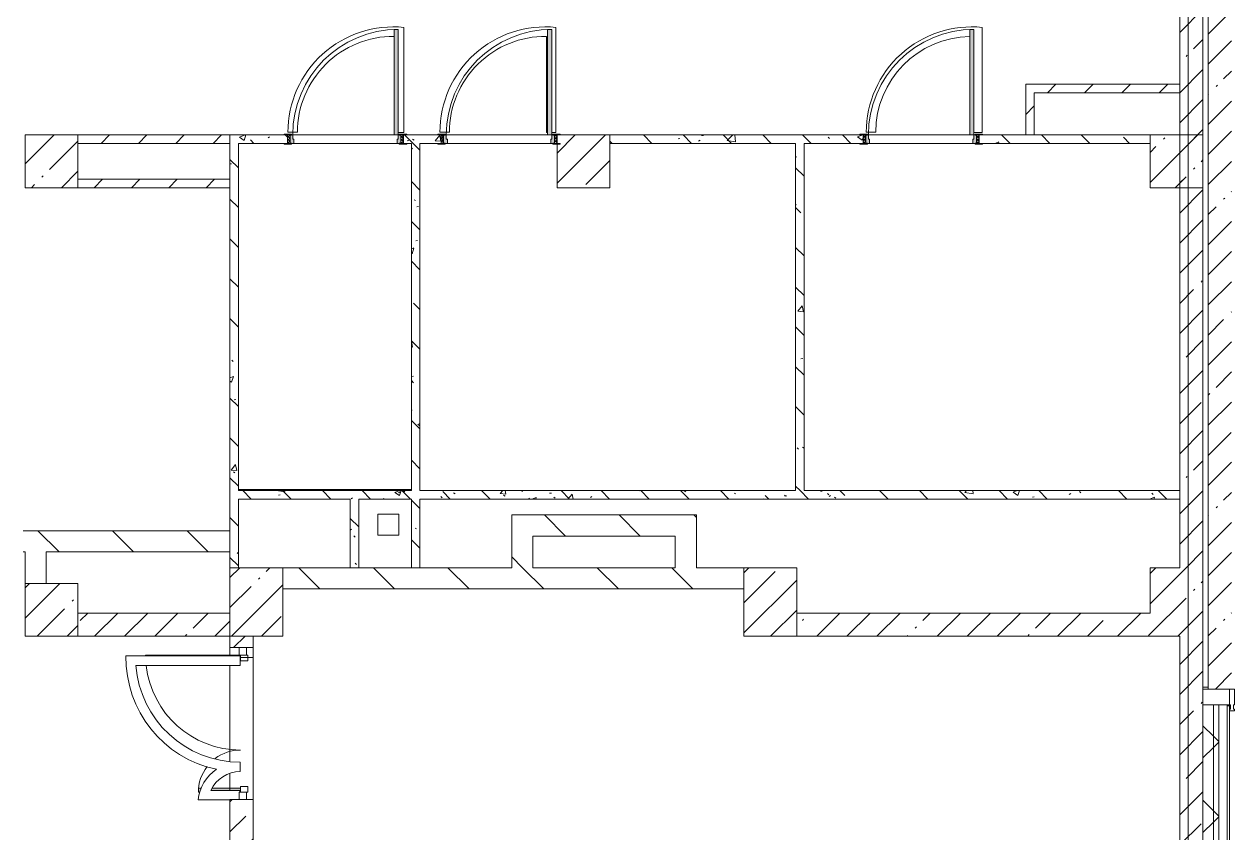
# Model space of a CAD drawing. Header units: millimetres. Extents: x -2911 to 185522, y -8553 to 29000.
# Drawn here: x 132042 to 143476, y 9037 to 16700 of the extents above; entities that cross this region are included whole.
import ezdxf

# ---------------------------------------------------------------- set-up
doc = ezdxf.new("R2010")
doc.units = ezdxf.units.MM
doc.linetypes.add('Осевая', pattern=[3175, 635, -476.25, 1587.5, -476.25])
for name, color, linetype, lineweight, true_color in [('A-DETL-GENF-3', 7, 'Continuous', 5, 0xaaaaaa), ('A-DOOR-2', 7, 'Continuous', 5, 0xaaaaaa), ('A-DOOR-3', 7, 'Continuous', 5, 0xe2e2e2), ('A-DOOR-FRAM-1', 7, 'Continuous', 5, 0xe2e2e2), ('A-DOOR-FRAM-2', 7, 'Continuous', 5, 0xaaaaaa), ('A-FLOR-2', 7, 'Continuous', 5, 0xaaaaaa), ('I-WALL-5', 7, 'Continuous', 5, 0x787878)]:
    doc.layers.add(name, color=color, linetype=linetype, lineweight=lineweight, true_color=true_color)
for name, color, linetype, lineweight in [('A-GLAZ-CWMG-4', 7, 'Continuous', 5), ('A-WALL', 7, 'Continuous', 9), ('A-WALL-4', 7, 'Continuous', 5), ('I-WALL-3', 7, 'Continuous', 5), ('S-COLS-2', 7, 'Continuous', 5), ('Оси', 7, 'Continuous', 9), ('Оси-2', 7, 'Осевая', 9)]:
    doc.layers.add(name, color=color, linetype=linetype, lineweight=lineweight)
pattern_1 = [(45, (58512.3, 0), (-285.1231, 285.1231), []), (45, (58797.44, 0), (-285.1231, 285.1231), [504.031, -100.806, 16.764, -84.042])]
pattern_2 = [(135, (58512.3, 0), (-353.5534, -353.5534), [])]
pattern_3 = [(45, (58512.3, 0), (-353.5534, 353.5534), []), (135, (58512.3, 0), (-353.5534, -353.5534), [])]
pattern_4 = [(135, (58512.3, 0), (-377.1708, -377.1708), [533.4, -88.9, 17.78, -88.9]), (135, (58512.3, 376.94), (-377.1708, -377.1708), []), (50, (58512.3, 0), (637.6445, -55.7866), [66.675, -733.425]), (355, (58512.3, 0), (-123.3494, 668.699), [53.34, -586.74]), (100.451, (58565.45, -4.65), (514.299, 612.908), [56.665, -623.315]), (46.184, (58512.3, 177.8), (948.7764, -147.15), [100.012, -1100.137]), (96.636, (58591.4, 165.5), (830.909, 865.997), [84.998, -934.973]), (351.184, (58512.3, 177.8), (830.918, 865.988), [80.01, -880.11]), (21, (58601.2, 133.35), (530.6506, -357.9283), [66.675, -733.425]), (326, (58601.2, 133.35), (216.308, 644.6585), [53.34, -586.74]), (71.451, (58645.44, 103.5), (746.9596, 286.7243), [56.665, -623.315]), (37.5, (58512.32, 0), (10.81053, 295.9426), [16.764, -562.864, 16.764, -578.866, -588.962]), (37.5, (58512.32, 0), (10.81053, 295.9426), [-1175.258, 16.764, -572.198]), (7.5, (58512.3, 0), (233.8692, 350.6318), [16.764, -322.834, 16.764, -549.529, -224.472]), (7.5, (58512.3, 0), (233.8692, 350.6318), [-905.891, 16.764, -207.708]), (327.5, (58314.07, 0), (474.5678, -20.0513), [16.764, -205.486, 16.764, -676.656, -920.115]), (327.5, (58314.07, 0), (474.5678, -20.0513), [-915.67, 16.764, -903.351]), (317.5, (58225.17, 0), (518.4522, 88.9934), [16.764, -272.161, 16.764, -443.738, -653.415]), (317.5, (58225.17, 0), (518.4522, 88.9934), [-749.427, 16.764, -636.651])]
pattern_5 = [(135, (1751.41, 104.685), (-14.14214, -14.14214), []), (225, (1751.41, 104.685), (14.14214, -14.14214), [])]
pattern_6 = [(45, (-371.384, 104.685), (-14.1421, 14.1421), []), (135, (-371.384, 104.685), (-14.1421, -14.1421), [])]
pattern_7 = [(45, (58512.32, 0), (-176.7767, 176.7767), [])]

# ---------------------------------------------------------------- blocks, each defined once
blk = doc.blocks.new('BSC_Колонна _Прямоугольная - 650х500-23287315-2_7_1_птичка')
at = {"layer": 'S-COLS-2'}
h = blk.add_hatch(dxfattribs=at)
h.set_pattern_fill('FP_129', color=256, style=0, pattern_type=2)
h.set_pattern_definition([(135, (11225, -75730), (-285.1231, -285.1231), []), (135, (11225, -75444.88), (-285.1231, -285.1231), [504.031, -100.806, 16.764, -84.042])])
h.paths.add_polyline_path([(325, 250), (-325, 250), (-325, -250), (325, -250), (325, 111)])
for p, q in [((325, 250), (-325, 250)), ((-325, 250), (-325, -250)), ((325, -250), (325, 250)), ((-325, -250), (325, -250))]:
    blk.add_line(p, q, dxfattribs=at)
blk = doc.blocks.new('BSC_Колонна _Прямоугольная - 500х500-V118-2_7_1_птичка')
at = {"layer": 'S-COLS-2'}
h = blk.add_hatch(dxfattribs=at)
h.set_pattern_fill('FP_130', color=256, style=0, pattern_type=2)
h.set_pattern_definition([(45, (-73790, -11150), (-285.1231, 285.1231), []), (45, (-73504.88, -11150), (-285.1231, 285.1231), [504.031, -100.806, 16.764, -84.042])])
h.paths.add_polyline_path([(-250, -250), (250, -250), (250, 250), (-250, 250), (-250, 71)])
for p, q in [((250, 250), (-250, 250)), ((-250, 250), (-250, -250)), ((250, -250), (250, 250)), ((-250, -250), (250, -250))]:
    blk.add_line(p, q, dxfattribs=at)
blk = doc.blocks.new('BSC_Колонна _Прямоугольная - 500х500-V137-2_7_1_птичка')
at = {"layer": 'S-COLS-2'}
h = blk.add_hatch(dxfattribs=at)
h.set_pattern_fill('FP_144', color=256, style=0, pattern_type=2)
h.set_pattern_definition([(45, (-73790, -15400), (-285.1231, 285.1231), []), (45, (-73504.88, -15400), (-285.1231, 285.1231), [504.031, -100.806, 16.764, -84.042])])
h.paths.add_polyline_path([(-250, -250), (250, -250), (250, 250), (-250, 250)])
for p, q in [((250, 250), (-250, 250)), ((-250, 250), (-250, -250)), ((250, -250), (250, 250)), ((-250, -250), (250, -250))]:
    blk.add_line(p, q, dxfattribs=at)
blk = doc.blocks.new('BSC_Колонна _Прямоугольная - 500х500-V138-2_7_1_птичка')
at = {"layer": 'S-COLS-2'}
h = blk.add_hatch(dxfattribs=at)
h.set_pattern_fill('FP_145', color=256, style=0, pattern_type=2)
h.set_pattern_definition([(45, (-78830, -15400), (-285.1231, 285.1231), []), (45, (-78544.88, -15400), (-285.1231, 285.1231), [504.031, -100.806, 16.764, -84.042])])
h.paths.add_polyline_path([(-250, -250), (250, -250), (250, 250), (-250, 250), (-250, 170), (-220, 170), (-220, 162), (-250, 162)])
for p, q in [((250, 250), (-220, 250)), ((250, -250), (250, 250)), ((-250, 162), (-250, -250)), ((-250, -250), (250, -250))]:
    blk.add_line(p, q, dxfattribs=at)
blk = doc.blocks.new('110_Дверь_СКБ_1Ст_Внутренняя1 - Д-4 _л_ 1100x2100h_су мгн-32399984-2_7_1_птичка')
at = {"layer": 'A-DOOR-2'}
h = blk.add_hatch(dxfattribs=at)
h.set_pattern_fill('FP_125', color=256, style=0, pattern_type=2)
h.set_pattern_definition(pattern_5)
h.paths.add_polyline_path([(562.5, -40), (562.5, 40), (537.5, 40), (537.5, -40)])
at = {"layer": 'A-DOOR-3'}
h = blk.add_hatch(color=256, dxfattribs=at)
h.paths.add_polyline_path([(502.5, -40), (537.5, -40), (537.5, 40), (512.5, 40), (512.5, 0), (502.5, 0)])
h.paths.add_polyline_path([(-477.5, -40), (-477.5, 0), (-487.5, 0), (-487.5, 40), (-512.5, 40), (-512.5, -40)])
at = {"layer": 'A-DOOR-FRAM-1'}
for points in [[(472.5, 40), (512.5, 40), (512.5, 1040), (472.5, 1040), (472.5, 238.6)], [(-497.5, 40), (-497.5, 48), (-567.5, 48), (-567.5, 40)], [(592.5, 40), (592.5, 48), (522.5, 48), (522.5, 40)], [(-497.5, -48), (-497.5, -40), (-567.5, -40), (-567.5, -48)], [(592.5, -48), (592.5, -40), (522.5, -40), (522.5, -48)]]:
    blk.add_hatch(color=256, dxfattribs=at).paths.add_polyline_path(points)
at = {"layer": 'A-DOOR-FRAM-2'}
h = blk.add_hatch(dxfattribs=at)
h.set_pattern_fill('FP_126', color=256, style=0, pattern_type=2)
h.set_pattern_definition(pattern_6)
h.paths.add_polyline_path([(-512.5, -40), (-512.5, 40), (-537.5, 40), (-537.5, -40)])
at = {"layer": 'A-DOOR-2'}
for p, q in [((512.5, 1040), (472.5, 1040)), ((472.5, 1040), (472.5, 40)), ((512.5, 40), (512.5, 1040)), ((472.5, 40), (512.5, 40))]:
    blk.add_line(p, q, dxfattribs=at)
blk.add_arc((512.5, 40), 1000, 90, 180, dxfattribs=at)
at = {"layer": 'A-DOOR-FRAM-2'}
for p, q in [((-497.5, 48), (-567.5, 48)), ((-567.5, 48), (-567.5, 40)), ((-567.5, 40), (-497.5, 40)), ((-512.5, 40), (-537.5, 40)), ((-537.5, 40), (-537.5, -40)), ((-487.5, 40), (-512.5, 40)), ((-512.5, 40), (-512.5, -40)), ((-512.5, -40), (-512.5, 40)), ((-497.5, 40), (-512.5, 40)), ((-512.5, 40), (-512.5, 39)), ((-512.5, 39), (-497.5, 39)), ((-497.5, 40), (-497.5, 48)), ((-497.5, 39), (-497.5, 40)), ((-487.5, 0), (-487.5, 40)), ((-477.5, 0), (-487.5, 0)), ((-477.5, -40), (-477.5, 0)), ((512.5, 0), (502.5, 0)), ((502.5, 0), (502.5, -40)), ((512.5, 40), (512.5, 0)), ((537.5, 40), (512.5, 40)), ((592.5, 48), (522.5, 48)), ((522.5, 48), (522.5, 40)), ((537.5, 40), (522.5, 40)), ((522.5, 40), (522.5, 39)), ((522.5, 40), (592.5, 40)), ((522.5, 39), (537.5, 39)), ((537.5, -40), (537.5, 40)), ((562.5, 40), (537.5, 40)), ((537.5, 40), (537.5, -40)), ((537.5, 39), (537.5, 40)), ((562.5, -40), (562.5, 40)), ((592.5, 40), (592.5, 48)), ((-497.5, -40), (-567.5, -40)), ((-567.5, -40), (-567.5, -48)), ((-567.5, -48), (-497.5, -48)), ((-537.5, -40), (-512.5, -40)), ((-497.5, -39), (-512.5, -39)), ((-512.5, -39), (-512.5, -40)), ((-512.5, -40), (-477.5, -40)), ((-512.5, -40), (-497.5, -40)), ((-497.5, -40), (-497.5, -39)), ((-497.5, -48), (-497.5, -40)), ((502.5, -40), (537.5, -40)), ((537.5, -39), (522.5, -39)), ((522.5, -39), (522.5, -40)), ((522.5, -40), (537.5, -40)), ((592.5, -40), (522.5, -40)), ((522.5, -40), (522.5, -48)), ((522.5, -48), (592.5, -48)), ((537.5, -40), (537.5, -39)), ((537.5, -40), (562.5, -40)), ((592.5, -48), (592.5, -40))]:
    blk.add_line(p, q, dxfattribs=at)
blk = doc.blocks.new('Прямоугольный импост - Импост структурный с накладкой - 190мм-23946641-2_7_1_птичка')
at = {"layer": 'A-GLAZ-CWMG-4'}
for p, q in [((0, 17), (-50, 17)), ((-50, 17), (-50, 0)), ((-50, 0), (-40, 0)), ((-40, 0), (-40, -40)), ((-10, -40), (-10, 0)), ((-10, 0), (0, 0)), ((0, 0), (0, 17)), ((-40, -40), (-50, -40)), ((-50, -40), (-50, -190)), ((0, -40), (-10, -40)), ((0, -190), (0, -40)), ((-50, -190), (0, -190))]:
    blk.add_line(p, q, dxfattribs=at)
blk = doc.blocks.new('110_Дверь_СКБ_1Ст_Внутренняя1 - Д-5 _л_ 1100x2100h_су мгн EIW30-32897889-2_7_1_птичка')
at = {"layer": 'A-DOOR-2'}
h = blk.add_hatch(dxfattribs=at)
h.set_pattern_fill('FP_125', color=256, style=0, pattern_type=2)
h.set_pattern_definition(pattern_5)
h.paths.add_polyline_path([(562.5, -40), (562.5, 40), (537.5, 40), (537.5, -40)])
at = {"layer": 'A-DOOR-3'}
h = blk.add_hatch(color=256, dxfattribs=at)
h.paths.add_polyline_path([(502.5, -40), (537.5, -40), (537.5, 40), (512.5, 40), (512.5, 0), (502.5, 0)])
h.paths.add_polyline_path([(-477.5, -40), (-477.5, 0), (-487.5, 0), (-487.5, 40), (-512.5, 40), (-512.5, -40)])
at = {"layer": 'A-DOOR-FRAM-1'}
for points in [[(472.5, 40), (512.5, 40), (512.5, 1040), (472.5, 1040), (472.5, 238.6)], [(-497.5, 40), (-497.5, 48), (-567.5, 48), (-567.5, 40)], [(592.5, 40), (592.5, 48), (522.5, 48), (522.5, 40)], [(-497.5, -48), (-497.5, -40), (-567.5, -40), (-567.5, -48)], [(592.5, -48), (592.5, -40), (522.5, -40), (522.5, -48)]]:
    blk.add_hatch(color=256, dxfattribs=at).paths.add_polyline_path(points)
at = {"layer": 'A-DOOR-FRAM-2'}
h = blk.add_hatch(dxfattribs=at)
h.set_pattern_fill('FP_126', color=256, style=0, pattern_type=2)
h.set_pattern_definition(pattern_6)
h.paths.add_polyline_path([(-512.5, -40), (-512.5, 40), (-537.5, 40), (-537.5, -40)])
at = {"layer": 'A-DOOR-2'}
for p, q in [((512.5, 1040), (472.5, 1040)), ((472.5, 1040), (472.5, 40)), ((512.5, 40), (512.5, 1040)), ((472.5, 40), (512.5, 40))]:
    blk.add_line(p, q, dxfattribs=at)
blk.add_arc((512.5, 40), 1000, 90, 180, dxfattribs=at)
at = {"layer": 'A-DOOR-FRAM-2'}
for p, q in [((-497.5, 48), (-567.5, 48)), ((-567.5, 48), (-567.5, 40)), ((-567.5, 40), (-497.5, 40)), ((-512.5, 40), (-537.5, 40)), ((-537.5, 40), (-537.5, -40)), ((-487.5, 40), (-512.5, 40)), ((-512.5, 40), (-512.5, -40)), ((-512.5, -40), (-512.5, 40)), ((-497.5, 40), (-512.5, 40)), ((-512.5, 40), (-512.5, 39)), ((-512.5, 39), (-497.5, 39)), ((-497.5, 40), (-497.5, 48)), ((-497.5, 39), (-497.5, 40)), ((-487.5, 0), (-487.5, 40)), ((-477.5, 0), (-487.5, 0)), ((-477.5, -40), (-477.5, 0)), ((512.5, 0), (502.5, 0)), ((502.5, 0), (502.5, -40)), ((512.5, 40), (512.5, 0)), ((537.5, 40), (512.5, 40)), ((592.5, 48), (522.5, 48)), ((522.5, 48), (522.5, 40)), ((537.5, 40), (522.5, 40)), ((522.5, 40), (522.5, 39)), ((522.5, 40), (592.5, 40)), ((522.5, 39), (537.5, 39)), ((537.5, -40), (537.5, 40)), ((562.5, 40), (537.5, 40)), ((537.5, 40), (537.5, -40)), ((537.5, 39), (537.5, 40)), ((562.5, -40), (562.5, 40)), ((592.5, 40), (592.5, 48)), ((-497.5, -40), (-567.5, -40)), ((-567.5, -40), (-567.5, -48)), ((-567.5, -48), (-497.5, -48)), ((-537.5, -40), (-512.5, -40)), ((-497.5, -39), (-512.5, -39)), ((-512.5, -39), (-512.5, -40)), ((-512.5, -40), (-477.5, -40)), ((-512.5, -40), (-497.5, -40)), ((-497.5, -40), (-497.5, -39)), ((-497.5, -48), (-497.5, -40)), ((502.5, -40), (537.5, -40)), ((537.5, -39), (522.5, -39)), ((522.5, -39), (522.5, -40)), ((522.5, -40), (537.5, -40)), ((592.5, -40), (522.5, -40)), ((522.5, -40), (522.5, -48)), ((522.5, -48), (592.5, -48)), ((537.5, -40), (537.5, -39)), ((537.5, -40), (562.5, -40)), ((592.5, -48), (592.5, -40))]:
    blk.add_line(p, q, dxfattribs=at)
blk = doc.blocks.new('BSC_Колонна _Прямоугольная - 650х500-V183-2_7_1_птичка')
at = {"layer": 'S-COLS-2'}
h = blk.add_hatch(dxfattribs=at)
h.set_pattern_fill('FP_185', color=256, style=0, pattern_type=2)
h.set_pattern_definition([(135, (11225, -80600), (-285.1231, -285.1231), []), (135, (11225, -80314.88), (-285.1231, -285.1231), [504.031, -100.806, 16.764, -84.042])])
h.paths.add_polyline_path([(325, 250), (-325, 250), (-325, -250), (325, -250), (325, -121)])
for p, q in [((325, 250), (-325, 250)), ((-325, 250), (-325, -250)), ((325, -250), (325, 250)), ((-325, -250), (325, -250))]:
    blk.add_line(p, q, dxfattribs=at)
blk = doc.blocks.new('Прямоугольный импост - 50 x 70 мм-V226-2_7_1_птичка')
at = {"layer": 'A-GLAZ-CWMG-4'}
for p, q in [((-70, 35), (0, 35)), ((-70, -35), (-70, 35)), ((0, 35), (0, -35)), ((0, -35), (-70, -35))]:
    blk.add_line(p, q, dxfattribs=at)
blk = doc.blocks.new('Дверь_Витражная_остекление_ - ДВН_ДАО_Главный вход_1200 в свету Д-22 _п_-32403398-2_7_1_птичка')
at = {"layer": 'A-DOOR-3'}
blk.add_hatch(color=256, dxfattribs=at).paths.add_polyline_path([(610, 24), (610, 20), (650, 24), (650, 920), (642, 920), (642, 24)])
h = blk.add_hatch(color=256, dxfattribs=at)
h.paths.add_polyline_path([(-650, 408), (-650, 407), (-610, 392), (-610, 420), (-650, 420)])
h.paths.add_polyline_path([(-650, 27), (-650, 20), (-610, 20), (-610, 289), (-633, 302), (-633, 27)])
at = {"layer": 'A-DETL-GENF-3'}
for p, q in [((650, 920), (642, 920)), ((650, 35), (650, 920)), ((-610, 420), (-650, 420)), ((-650, 420), (-650, 407)), ((-610, 392), (-610, 420)), ((-610, 20), (-610, 289)), ((-650, 20), (-610, 20)), ((-595, 20), (-650, 20)), ((-595, -50), (-595, 20)), ((595, -50), (595, 20)), ((595, 20), (650, 20)), ((610, 20), (650, 20)), ((-650, -35), (-650, -50)), ((-650, -50), (-595, -50)), ((650, -50), (595, -50)), ((650, -35), (650, -50))]:
    blk.add_line(p, q, dxfattribs=at)
at = {"layer": 'A-DOOR-2'}
for p, q in [((650, 920), (650, 35)), ((-650, 420), (-650, 407))]:
    blk.add_line(p, q, dxfattribs=at)
for centre, radius, start, end in [((650, 20), 900, 90, 90.5109), ((650, 20), 900, 96.319, 180), ((-650, 20), 400, 52.4742, 90), ((-650, 20), 400, 360, 37.0443)]:
    blk.add_arc(centre, radius, start, end, dxfattribs=at)
blk = doc.blocks.new('Прямоугольный импост - 50 x 70 мм-V218-2_7_1_птичка')
at = {"layer": 'A-GLAZ-CWMG-4'}
for p, q in [((0, 35), (-70, 35)), ((-70, 35), (-70, -35)), ((0, -35), (0, 35)), ((-70, -35), (0, -35))]:
    blk.add_line(p, q, dxfattribs=at)

msp = doc.modelspace()

# ---------------------------------------------------------------- hatches: boundary and pattern name
at = {"layer": 'A-WALL-4'}
h = msp.add_hatch(dxfattribs=at)
h.set_pattern_fill('FP_85', color=256, style=0, pattern_type=2)
h.set_pattern_definition(pattern_3)
h.paths.add_polyline_path([(143212.3157, 3450), (143312.3157, 3450), (143312.3157, 10250), (143212.3157, 10250), (143212.3158, 3549.9999)])
h = msp.add_hatch(dxfattribs=at)
h.set_pattern_fill('FP_85', color=256, style=0, pattern_type=2)
h.set_pattern_definition(pattern_3)
h.paths.add_polyline_path([(143362.3157, 3400), (143362.3157, 10250), (143312.3157, 10250), (143312.3157, 3400)])
at = {"layer": 'I-WALL-3'}
h = msp.add_hatch(dxfattribs=at)
h.set_pattern_fill('FP_93', color=256, style=0, pattern_type=2)
h.set_pattern_definition(pattern_1)
h.paths.add_polyline_path([(143212.3157, 15150.0001), (143212.3157, 15530), (142992.3157, 15530), (142992.3157, 15150.0001)])
h.paths.add_polyline_path([(142992.3157, 18570), (143212.3157, 18570), (143212.3157, 18600), (142992.3157, 18600)])
h.paths.add_polyline_path([(142992.3157, 19100), (143212.3157, 19100), (143212.3157, 22700.0001), (142992.3157, 22700.0001), (142992.3157, 19319.318)])
h.paths.add_polyline_path([(143116.4183, 23200.0001), (143212.3157, 23200.0001), (143212.3157, 26599.9999), (142992.3157, 26599.9999), (142992.3157, 23200.0001)])
h = msp.add_hatch(dxfattribs=at)
h.set_pattern_fill('FP_93', color=256, style=0, pattern_type=2)
h.set_pattern_definition(pattern_1)
h.paths.add_polyline_path([(142992.3157, 15530), (143212.3157, 15530), (143212.3157, 17270), (142992.3157, 17270), (142992.3157, 15848.6213)])
h.paths.add_polyline_path([(143212.3157, 18370), (143212.3157, 18570), (142992.3157, 18570), (142992.3157, 18370)])
h = msp.add_hatch(dxfattribs=at)
h.set_pattern_fill('FP_93', color=256, style=0, pattern_type=2)
h.set_pattern_definition(pattern_1)
h.paths.add_polyline_path([(143262.3157, 16300), (143482.3157, 16300), (143482.3157, 17270), (143262.3157, 17270), (143262.3157, 17005.5202)])
h = msp.add_hatch(dxfattribs=at)
h.set_pattern_fill('FP_93', color=256, style=0, pattern_type=2)
h.set_pattern_definition(pattern_1)
h.paths.add_polyline_path([(143482.3157, 10400), (143482.3157, 16300), (143262.3157, 16300), (143262.3157, 10400)])
h = msp.add_hatch(dxfattribs=at)
h.set_pattern_fill('FP_97', color=256, style=0, pattern_type=2)
h.set_pattern_definition(pattern_7)
h.paths.add_polyline_path([(141532.3157, 15650), (141612.3157, 15650), (141612.3157, 16130), (141532.3157, 16130), (141532.3157, 15848.6213)])
h = msp.add_hatch(dxfattribs=at)
h.set_pattern_fill('FP_97', color=256, style=0, pattern_type=2)
h.set_pattern_definition(pattern_7)
h.paths.add_polyline_path([(142992.3157, 16050), (142992.3157, 16130), (141612.3157, 16130), (141612.3157, 16050), (142700.9394, 16050)])
h = msp.add_hatch(dxfattribs=at)
h.set_pattern_fill('FP_97', color=256, style=0, pattern_type=2)
h.set_pattern_definition(pattern_7)
h.paths.add_polyline_path([(133992.3157, 15570), (133992.3157, 15650), (132552.3157, 15650), (132552.3157, 15570), (133425.7391, 15570)])
h = msp.add_hatch(dxfattribs=at)
h.set_pattern_fill('FP_97', color=256, style=0, pattern_type=2)
h.set_pattern_definition(pattern_7)
h.paths.add_polyline_path([(133992.3157, 15150), (133992.3157, 15230), (132552.3157, 15230), (132552.3157, 15150), (133425.7391, 15150)])
h = msp.add_hatch(dxfattribs=at)
h.set_pattern_fill('FP_93', color=256, style=0, pattern_type=2)
h.set_pattern_definition(pattern_1)
h.paths.add_polyline_path([(143212.3156, 4050), (143212.3157, 10900), (142992.3157, 10900), (142992.3157, 4050)])
h.paths.add_polyline_path([(142992.3157, 11550), (143212.3157, 11550), (143212.3157, 15150.0001), (142992.3157, 15150.0001), (142992.3157, 12200.0001)])
h = msp.add_hatch(dxfattribs=at)
h.set_pattern_fill('FP_96', color=256, style=0, pattern_type=2)
h.set_pattern_definition(pattern_2)
h.paths.add_polyline_path([(136862.3157, 11550.0001), (136862.3157, 12050.0001), (136662.3157, 12050.0001), (136662.3157, 11550.0001)])
h = msp.add_hatch(dxfattribs=at)
h.set_pattern_fill('FP_96', color=256, style=0, pattern_type=2)
h.set_pattern_definition(pattern_2)
h.paths.add_polyline_path([(138212.3157, 11850.0001), (138212.3157, 12050.0001), (136862.3157, 12050.0001), (136862.3157, 11850.0001), (137135.8193, 11850.0001)])
h = msp.add_hatch(dxfattribs=at)
h.set_pattern_fill('FP_96', color=256, style=0, pattern_type=2)
h.set_pattern_definition(pattern_2)
h.paths.add_polyline_path([(138412.3157, 11550.0001), (138412.3157, 12050.0001), (138212.3157, 12050.0001), (138212.3157, 11550.0001)])
h = msp.add_hatch(dxfattribs=at)
h.set_pattern_fill('FP_96', color=256, style=0, pattern_type=2)
h.set_pattern_definition(pattern_2)
h.paths.add_polyline_path([(127157.3157, 11699.9998), (127266.3157, 11699.9998), (127266.3157, 11899.9998), (127157.3157, 11899.9998), (127157.3157, 11799.4753)])
h.paths.add_polyline_path([(133992.3157, 11699.9998), (133992.3157, 11899.9998), (132032.3157, 11899.9998), (132032.3157, 11699.9998), (133425.7391, 11699.9998)])
h.paths.add_polyline_path([(128822.3157, 11699.9998), (128822.3157, 11899.9998), (128746.3157, 11899.9998), (128746.3157, 11699.9998), (128788.139, 11699.9998)])
h.paths.add_polyline_path([(129342.3157, 11699.9998), (129342.3157, 11899.9998), (129322.3157, 11899.9998), (129322.3157, 11699.9998)])
h = msp.add_hatch(dxfattribs=at)
h.set_pattern_fill('FP_96', color=256, style=0, pattern_type=2)
h.set_pattern_definition(pattern_2)
h.paths.add_polyline_path([(136208.2992, 11350.0001), (138862.3157, 11350.0001), (138862.3157, 11550), (134492.3157, 11550), (134492.3157, 11350.0001), (135280.7792, 11350.0001)])
h = msp.add_hatch(dxfattribs=at)
h.set_pattern_fill('FP_93', color=256, style=0, pattern_type=2)
h.set_pattern_definition(pattern_1)
h.paths.add_polyline_path([(133425.7391, 10900), (133992.3157, 10900), (133992.3157, 11120), (132552.3157, 11120), (132552.3157, 10900)])
h = msp.add_hatch(dxfattribs=at)
h.set_pattern_fill('FP_93', color=256, style=0, pattern_type=2)
h.set_pattern_definition(pattern_1)
h.paths.add_polyline_path([(142712.3157, 10900), (142712.3157, 11120), (139362.3157, 11120), (139362.3157, 10900), (142700.9394, 10900)])
h = msp.add_hatch(dxfattribs=at)
h.set_pattern_fill('FP_93', color=256, style=0, pattern_type=2)
h.set_pattern_definition(pattern_1)
h.paths.add_polyline_path([(133992.3157, 7900), (134212.3157, 7900), (134212.3157, 9352.2901), (133992.3157, 9352.2901), (133992.3157, 8200)])
h.paths.add_polyline_path([(133992.3157, 10792.2901), (134212.3157, 10792.2901), (134212.3157, 10900), (133992.3157, 10900)])
at = {"layer": 'I-WALL-5'}
h = msp.add_hatch(dxfattribs=at)
h.set_pattern_fill('FP_106', color=256, style=0, pattern_type=2)
h.set_pattern_definition(pattern_4)
h.paths.add_polyline_path([(134072.3157, 11550), (134072.3157, 15650), (133992.3157, 15650), (133992.3157, 11550)])
h = msp.add_hatch(dxfattribs=at)
h.set_pattern_fill('FP_106', color=256, style=0, pattern_type=2)
h.set_pattern_definition(pattern_4)
h.paths.add_polyline_path([(139432.1258, 15570), (139992.3157, 15570), (139992.3157, 15650), (137592.3157, 15650), (137592.3157, 15570), (139352.1258, 15570)])
h.paths.add_polyline_path([(142712.3157, 15570), (142712.3157, 15650), (141092.3157, 15650), (141092.3157, 15570), (142700.9394, 15570)])
h.paths.add_polyline_path([(135792.1258, 15570), (135992.3157, 15570), (135992.3157, 15650), (135637.1258, 15650), (135637.1258, 15570), (135712.1258, 15570)])
h.paths.add_polyline_path([(134537.1258, 15570), (134537.1258, 15650), (134072.3157, 15650), (134072.3157, 15570), (134507.1258, 15570)])
h = msp.add_hatch(dxfattribs=at)
h.set_pattern_fill('FP_106', color=256, style=0, pattern_type=2)
h.set_pattern_definition(pattern_4)
h.paths.add_polyline_path([(135792.1258, 11550.0001), (135792.1258, 15570), (135712.1258, 15570), (135712.1258, 11550.0001)])
h = msp.add_hatch(dxfattribs=at)
h.set_pattern_fill('FP_106', color=256, style=0, pattern_type=2)
h.set_pattern_definition(pattern_4)
h.paths.add_polyline_path([(139432.1258, 12280.0001), (139432.1258, 15570), (139352.1258, 15570), (139352.1258, 12280.0001)])
h = msp.add_hatch(dxfattribs=at)
h.set_pattern_fill('FP_106', color=256, style=0, pattern_type=2)
h.set_pattern_definition(pattern_4)
h.paths.add_polyline_path([(135712.1258, 12200.0001), (135712.1258, 12280.0001), (134072.3157, 12280.0001), (134072.3157, 12200.0001), (135280.7792, 12200.0001)])
h = msp.add_hatch(dxfattribs=at)
h.set_pattern_fill('FP_106', color=256, style=0, pattern_type=2)
h.set_pattern_definition(pattern_4)
h.paths.add_polyline_path([(142992.3157, 12200.0001), (142992.3157, 12280.0001), (135792.1258, 12280.0001), (135792.1258, 12200.0001), (142700.9394, 12200.0001)])
h = msp.add_hatch(dxfattribs=at)
h.set_pattern_fill('FP_106', color=256, style=0, pattern_type=2)
h.set_pattern_definition(pattern_4)
h.paths.add_polyline_path([(135212.1258, 11550.0001), (135212.1258, 12200.0001), (135132.1258, 12200.0001), (135132.1258, 11550.0001)])
at = {"layer": 'S-COLS-2'}
h = msp.add_hatch(dxfattribs=at)
h.set_pattern_fill('FP_93', color=256, style=0, pattern_type=2)
h.set_pattern_definition(pattern_1)
h.paths.add_polyline_path([(143212.3157, 15150.0001), (143212.3157, 15650.0001), (142712.3157, 15650.0001), (142712.3157, 15150.0001)])
h = msp.add_hatch(dxfattribs=at)
h.set_pattern_fill('FP_93', color=256, style=0, pattern_type=2)
h.set_pattern_definition(pattern_1)
h.paths.add_polyline_path([(142992.3157, 10900), (143212.3157, 10900), (143212.3157, 11550), (142712.3157, 11550), (142712.3157, 10900)])

# ---------------------------------------------------------------- linework, layer by layer
at = {"layer": 'A-FLOR-2'}
for p, q in [((135641.3806, 15674.1636), (135641.3806, 16669.151)), ((136991.3806, 16584.1086), (136991.3806, 15674.1636)), ((137081.3806, 15674.1636), (137081.3806, 16669.151)), ((141121.3806, 15674.1636), (141121.3806, 16669.151)), ((134541.3811, 15675.1636), (134631.3811, 15675.1636)), ((135587.1258, 15674.1636), (135641.3806, 15674.1636)), ((135981.3811, 15675.1636), (136071.3811, 15675.1636)), ((136991.3806, 15674.1636), (137002.3157, 15674.1636)), ((137042.3157, 15674.1636), (137081.3806, 15674.1636)), ((140021.3811, 15675.1636), (140111.3811, 15675.1636)), ((141042.3157, 15674.1636), (141121.3806, 15674.1636)), ((135547.1258, 15650), (134587.1258, 15650)), ((134072.1258, 12291), (135712.1258, 12291)), ((135392.8388, 12056.9998), (135592.8388, 12056.9998)), ((135392.8388, 11856.9998), (135392.8388, 12056.9998)), ((135592.8388, 12056.9998), (135592.8388, 11856.9998)), ((135592.8388, 11856.9998), (135392.8388, 11856.9998)), ((133992.3157, 10714.3955), (133992.3157, 10792.2901)), ((134212.3157, 10792.2901), (134212.3157, 10700)), ((134089.3157, 10714.3955), (133006.6261, 10714.3955)), ((134089.3157, 10624.6563), (134089.3157, 10714.3955)), ((134212.3157, 10700), (134089.3157, 10700)), ((133101.6931, 10624.6563), (134089.3157, 10624.6563)), ((143212.3157, 10417.8885), (143262.3157, 10417.8885)), ((134089.3157, 9617.3761), (134089.3157, 9706.9931)), ((134086.3157, 9439.5392), (133811.3212, 9439.5392)), ((134086.3157, 9422.2901), (134086.3157, 9439.5392)), ((133692.2913, 9350.0514), (133992.3157, 9350.0514))]:
    msp.add_line(p, q, dxfattribs=at)
for centre, radius, start, end in [((135541.3806, 15674.1636), 1000, 84.26082952, 179.94270421), ((135541.3806, 15674.1636), 910, 89.6386763, 179.93703759), ((136981.3806, 15674.1636), 1000, 84.26082952, 179.94270421), ((136981.3806, 15674.1636), 910, 89.37036338, 179.93703759), ((141021.3806, 15674.1636), 1000, 84.26082952, 179.94270421), ((141021.3806, 15674.1636), 910, 91.20322497, 179.93703759), ((134085.4724, 10696.1885), 1079, 179.033149, 258.21090368), ((134089.3157, 10697.2824), 990.2893, 184.20575459, 270), ((134085.4724, 9312.1885), 395, 123.92463035, 174.49945138), ((134089.3157, 9311.1773), 306.1989, 90, 155.21522399)]:
    msp.add_arc(centre, radius, start, end, dxfattribs=at)
at = {"layer": 'A-WALL'}
for p, q in [((142992.3157, 16130), (142992.3157, 16050)), ((133992.3157, 15570), (133992.3157, 15650)), ((141532.3157, 15650), (141612.3157, 15650)), ((133992.3157, 15150), (133992.3157, 15230)), ((142992.3157, 12200.0001), (142992.3157, 12280.0001)), ((135132.1258, 11550.0001), (135212.1258, 11550.0001)), ((135712.1258, 11550.0001), (135792.1258, 11550.0001)), ((143212.3157, 10250), (143462.3157, 10250)), ((143312.3157, 3450), (143312.3157, 10250)), ((143362.3157, 3400), (143362.3157, 10250)), ((143442.3157, 3320), (143442.3157, 10250)), ((143442.3157, 10247), (143462.3157, 10247)), ((143462.3157, 10242), (143442.3157, 10242))]:
    msp.add_line(p, q, dxfattribs=at)
at = {"layer": 'A-WALL-4'}
for p, q in [((143262.3157, 10400), (143212.3157, 10400)), ((143462.3157, 3300), (143462.3157, 10400)), ((143472.3157, 10242), (143462.3157, 10242))]:
    msp.add_line(p, q, dxfattribs=at)
at = {"layer": 'I-WALL-3'}
for p, q in [((143262.3157, 17270), (143262.3157, 10400)), ((142992.3157, 17240), (142992.3157, 16130)), ((143212.3157, 11550), (143212.3157, 17240)), ((141532.3157, 16130), (141532.3157, 15650)), ((142992.3157, 16130), (141532.3157, 16130)), ((141612.3157, 15650), (141612.3157, 16050)), ((141612.3157, 16050), (142992.3157, 16050)), ((142992.3157, 16050), (142992.3157, 12280.0001)), ((134507.1258, 15650), (132552.3157, 15650)), ((132552.3157, 15570), (133992.3157, 15570)), ((133992.3157, 15570), (133992.3157, 15230)), ((134072.3157, 12280.0001), (134072.3157, 15570)), ((134072.3157, 15570), (134507.1258, 15570)), ((134587.1258, 15650), (135547.1258, 15650)), ((135577.1258, 15570), (134597.1258, 15570)), ((135962.3157, 15650), (135667.1258, 15650)), ((135667.1258, 15570), (135712.1258, 15570)), ((135712.1258, 15570), (135712.1258, 12280.0001)), ((135792.1258, 15570), (135962.3157, 15570)), ((135792.1258, 12280.0001), (135792.1258, 15570)), ((136042.3157, 15650), (137002.3157, 15650)), ((137032.3157, 15570), (136052.3157, 15570)), ((139962.3157, 15650), (137592.3157, 15650)), ((137592.3157, 15570), (139352.1258, 15570)), ((139352.1258, 15570), (139352.1258, 12280.0001)), ((139432.1258, 15570), (139962.3157, 15570)), ((139432.1258, 12280.0001), (139432.1258, 15570)), ((140042.3157, 15650), (141002.3157, 15650)), ((141032.3157, 15570), (140052.3157, 15570)), ((141532.3157, 15650), (141122.3157, 15650)), ((141122.3157, 15570), (142712.3157, 15570)), ((142712.3157, 15650), (141612.3157, 15650)), ((142712.3157, 15570), (142712.3157, 15650)), ((133992.3157, 15230), (132552.3157, 15230)), ((132552.3157, 15150), (133992.3157, 15150)), ((133992.3157, 15150), (133992.3157, 11550)), ((135712.1258, 12280.0001), (134072.3157, 12280.0001)), ((139352.1258, 12280.0001), (135792.1258, 12280.0001)), ((142992.3157, 12280.0001), (139432.1258, 12280.0001)), ((134072.3157, 11550), (134072.3157, 12200.0001)), ((134072.3157, 12200.0001), (135132.1258, 12200.0001)), ((135132.1258, 12200.0001), (135132.1258, 11550.0001)), ((135212.1258, 12200.0001), (135712.1258, 12200.0001)), ((135212.1258, 11550.0001), (135212.1258, 12200.0001)), ((135712.1258, 12200.0001), (135712.1258, 11550.0001)), ((135792.1258, 11550.0001), (135792.1258, 12200.0001)), ((135792.1258, 12200.0001), (142992.3157, 12200.0001)), ((142992.3157, 12200.0001), (142992.3157, 11550)), ((136662.3157, 12050.0001), (136662.3157, 11550.0001)), ((138412.3157, 12050.0001), (136662.3157, 12050.0001)), ((138412.3157, 11550.0001), (138412.3157, 12050.0001)), ((133992.3157, 11899.9998), (132032.3157, 11899.9998)), ((136862.3157, 11550.0001), (136862.3157, 11850.0001)), ((136862.3157, 11850.0001), (138212.3157, 11850.0001)), ((138212.3157, 11850.0001), (138212.3157, 11550.0001)), ((132052.3157, 11699.9998), (132032.3157, 11699.9998)), ((132052.3157, 11699.9998), (132052.3157, 11400)), ((132252.3157, 11699.9998), (133992.3157, 11699.9998)), ((132252.3157, 11400), (132252.3157, 11699.9998)), ((135132.1258, 11550.0001), (134492.3157, 11550.0001)), ((135712.1258, 11550.0001), (135212.1258, 11550.0001)), ((136662.3157, 11550.0001), (135792.1258, 11550.0001)), ((138212.3157, 11550.0001), (136862.3157, 11550.0001)), ((138862.3157, 11550.0001), (138412.3157, 11550.0001)), ((134492.3157, 11350.0001), (138862.3157, 11350.0001)), ((133992.3157, 11120), (132552.3157, 11120)), ((142712.3157, 11120), (139362.3157, 11120)), ((132552.3157, 10900), (133992.3157, 10900)), ((133992.3157, 10900), (133992.3157, 10792.2901)), ((134212.3157, 4050), (134212.3157, 10900)), ((139362.3157, 10900), (142712.3157, 10900)), ((142992.3157, 10900), (142992.3157, 4050)), ((143212.3157, 4050), (143212.3157, 10900)), ((133992.3157, 10792.2901), (134212.3157, 10792.2901)), ((133992.3157, 9712.1855), (133992.3157, 10624.6563)), ((143262.3157, 10400), (143482.3157, 10400)), ((133992.3157, 9439.5392), (133992.3157, 9600.3995)), ((133992.3157, 9352.2901), (133992.3157, 8280)), ((134212.3157, 9352.2901), (133992.3157, 9352.2901))]:
    msp.add_line(p, q, dxfattribs=at)
at = {"layer": 'S-COLS-2'}
for p, q in [((143212.3157, 15650.0001), (142712.3157, 15650.0001)), ((142712.3157, 15650.0001), (142712.3157, 15150.0001)), ((143212.3157, 15150.0001), (143212.3157, 15650.0001)), ((142712.3157, 15150.0001), (143212.3157, 15150.0001)), ((142992.3157, 11550), (142712.3157, 11550)), ((142712.3157, 11550), (142712.3157, 11120)), ((143212.3157, 10900), (143212.3157, 11550)), ((142712.3157, 10900), (142992.3157, 10900))]:
    msp.add_line(p, q, dxfattribs=at)
at = {"layer": 'Оси'}
for p, q in [((143072.3157, 10029.8193), (143072.3157, 21915.0972)), ((143072.3157, -1906.2586), (143072.3157, 9979.0193))]:
    msp.add_line(p, q, dxfattribs=at)
at = {"layer": 'Оси-2'}
msp.add_line((143072.3157, 9979.0193), (143072.3157, 10029.8193), dxfattribs=at)

# ---------------------------------------------------------------- block references
at = {"layer": 'A-DOOR-2'}
for name, p in [('110_Дверь_СКБ_1Ст_Внутренняя1 - Д-5 _л_ 1100x2100h_су мгн EIW30-32897889-2_7_1_птичка', (135074.6258, 15610)), ('110_Дверь_СКБ_1Ст_Внутренняя1 - Д-4 _л_ 1100x2100h_су мгн-32399984-2_7_1_птичка', (136529.8157, 15610)), ('110_Дверь_СКБ_1Ст_Внутренняя1 - Д-4 _л_ 1100x2100h_су мгн-32399984-2_7_1_птичка', (140529.8157, 15610))]:
    msp.add_blockref(name, p, dxfattribs=at)
at = {"layer": 'A-DOOR-2', "rotation": 89.99999999999997}
msp.add_blockref('Дверь_Витражная_остекление_ - ДВН_ДАО_Главный вход_1200 в свету Д-22 _п_-32403398-2_7_1_птичка', (134113.3157, 10072.2901), dxfattribs=at)
at = {"layer": 'A-GLAZ-CWMG-4', "extrusion": (0, 0, -1), "rotation": 90.00000000000004}
msp.add_blockref('Прямоугольный импост - 50 x 70 мм-V226-2_7_1_птичка', (-134113.3157, 10792.2901), dxfattribs=at)
at = {"layer": 'A-GLAZ-CWMG-4'}
for name, p, rotation in [('Прямоугольный импост - Импост структурный с накладкой - 190мм-23946641-2_7_1_птичка', (143462.3157, 10210), 180), ('Прямоугольный импост - 50 x 70 мм-V218-2_7_1_птичка', (134113.3157, 9352.2901), 269.9999999999999)]:
    msp.add_blockref(name, p, dxfattribs=dict(at, rotation=rotation))
at = {"layer": 'S-COLS-2'}
for name, p in [('BSC_Колонна _Прямоугольная - 500х500-V137-2_7_1_птичка', (132302.3157, 15400)), ('BSC_Колонна _Прямоугольная - 500х500-V138-2_7_1_птичка', (137342.3157, 15400)), ('BSC_Колонна _Прямоугольная - 500х500-V118-2_7_1_птичка', (132302.3157, 11150))]:
    msp.add_blockref(name, p, dxfattribs=at)
at = {"layer": 'S-COLS-2', "rotation": 270.0000000000007}
for name, p in [('BSC_Колонна _Прямоугольная - 650х500-23287315-2_7_1_птичка', (134242.3157, 11225)), ('BSC_Колонна _Прямоугольная - 650х500-V183-2_7_1_птичка', (139112.3157, 11225))]:
    msp.add_blockref(name, p, dxfattribs=at)

doc.saveas('drawing.dxf')
